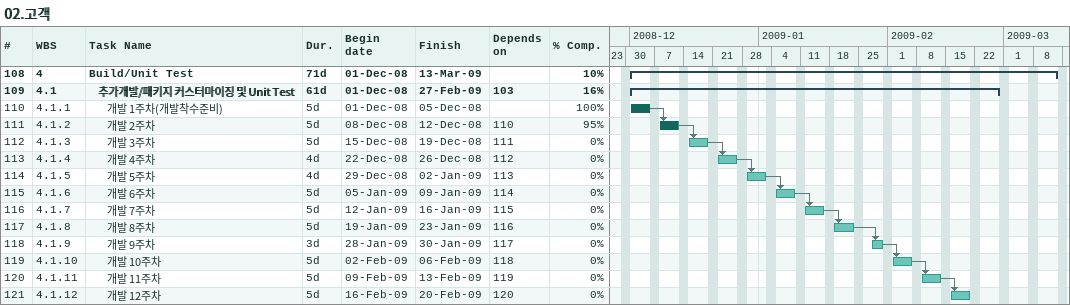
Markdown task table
02.고객

| ID | WBS | Task | Duration | Start | Finish | Predecessors | % complete |
|---|---|---|---|---|---|---|---|
| 108 | 4 | **Build/Unit Test** | 71d | 2008-12-01 | 2009-03-13 |  | 10 |
| 109 | 4.1 | **추가개발/패키지 커스터마이징 및 Unit Test** | 61d | 2008-12-01 | 2009-02-27 | 103 | 16 |
| 110 | 4.1.1 | 개발 1주차(개발착수준비) | 5d | 2008-12-01 | 2008-12-05 |  | 100 |
| 111 | 4.1.2 | 개발 2주차 | 5d | 2008-12-08 | 2008-12-12 | 110 | 95 |
| 112 | 4.1.3 | 개발 3주차 | 5d | 2008-12-15 | 2008-12-19 | 111 | 0 |
| 113 | 4.1.4 | 개발 4주차 | 4d | 2008-12-22 | 2008-12-26 | 112 | 0 |
| 114 | 4.1.5 | 개발 5주차 | 4d | 2008-12-29 | 2009-01-02 | 113 | 0 |
| 115 | 4.1.6 | 개발 6주차 | 5d | 2009-01-05 | 2009-01-09 | 114 | 0 |
| 116 | 4.1.7 | 개발 7주차 | 5d | 2009-01-12 | 2009-01-16 | 115 | 0 |
| 117 | 4.1.8 | 개발 8주차 | 5d | 2009-01-19 | 2009-01-23 | 116 | 0 |
| 118 | 4.1.9 | 개발 9주차 | 3d | 2009-01-28 | 2009-01-30 | 117 | 0 |
| 119 | 4.1.10 | 개발 10주차 | 5d | 2009-02-02 | 2009-02-06 | 118 | 0 |
| 120 | 4.1.11 | 개발 11주차 | 5d | 2009-02-09 | 2009-02-13 | 119 | 0 |
| 121 | 4.1.12 | 개발 12주차 | 5d | 2009-02-16 | 2009-02-20 | 120 | 0 |
